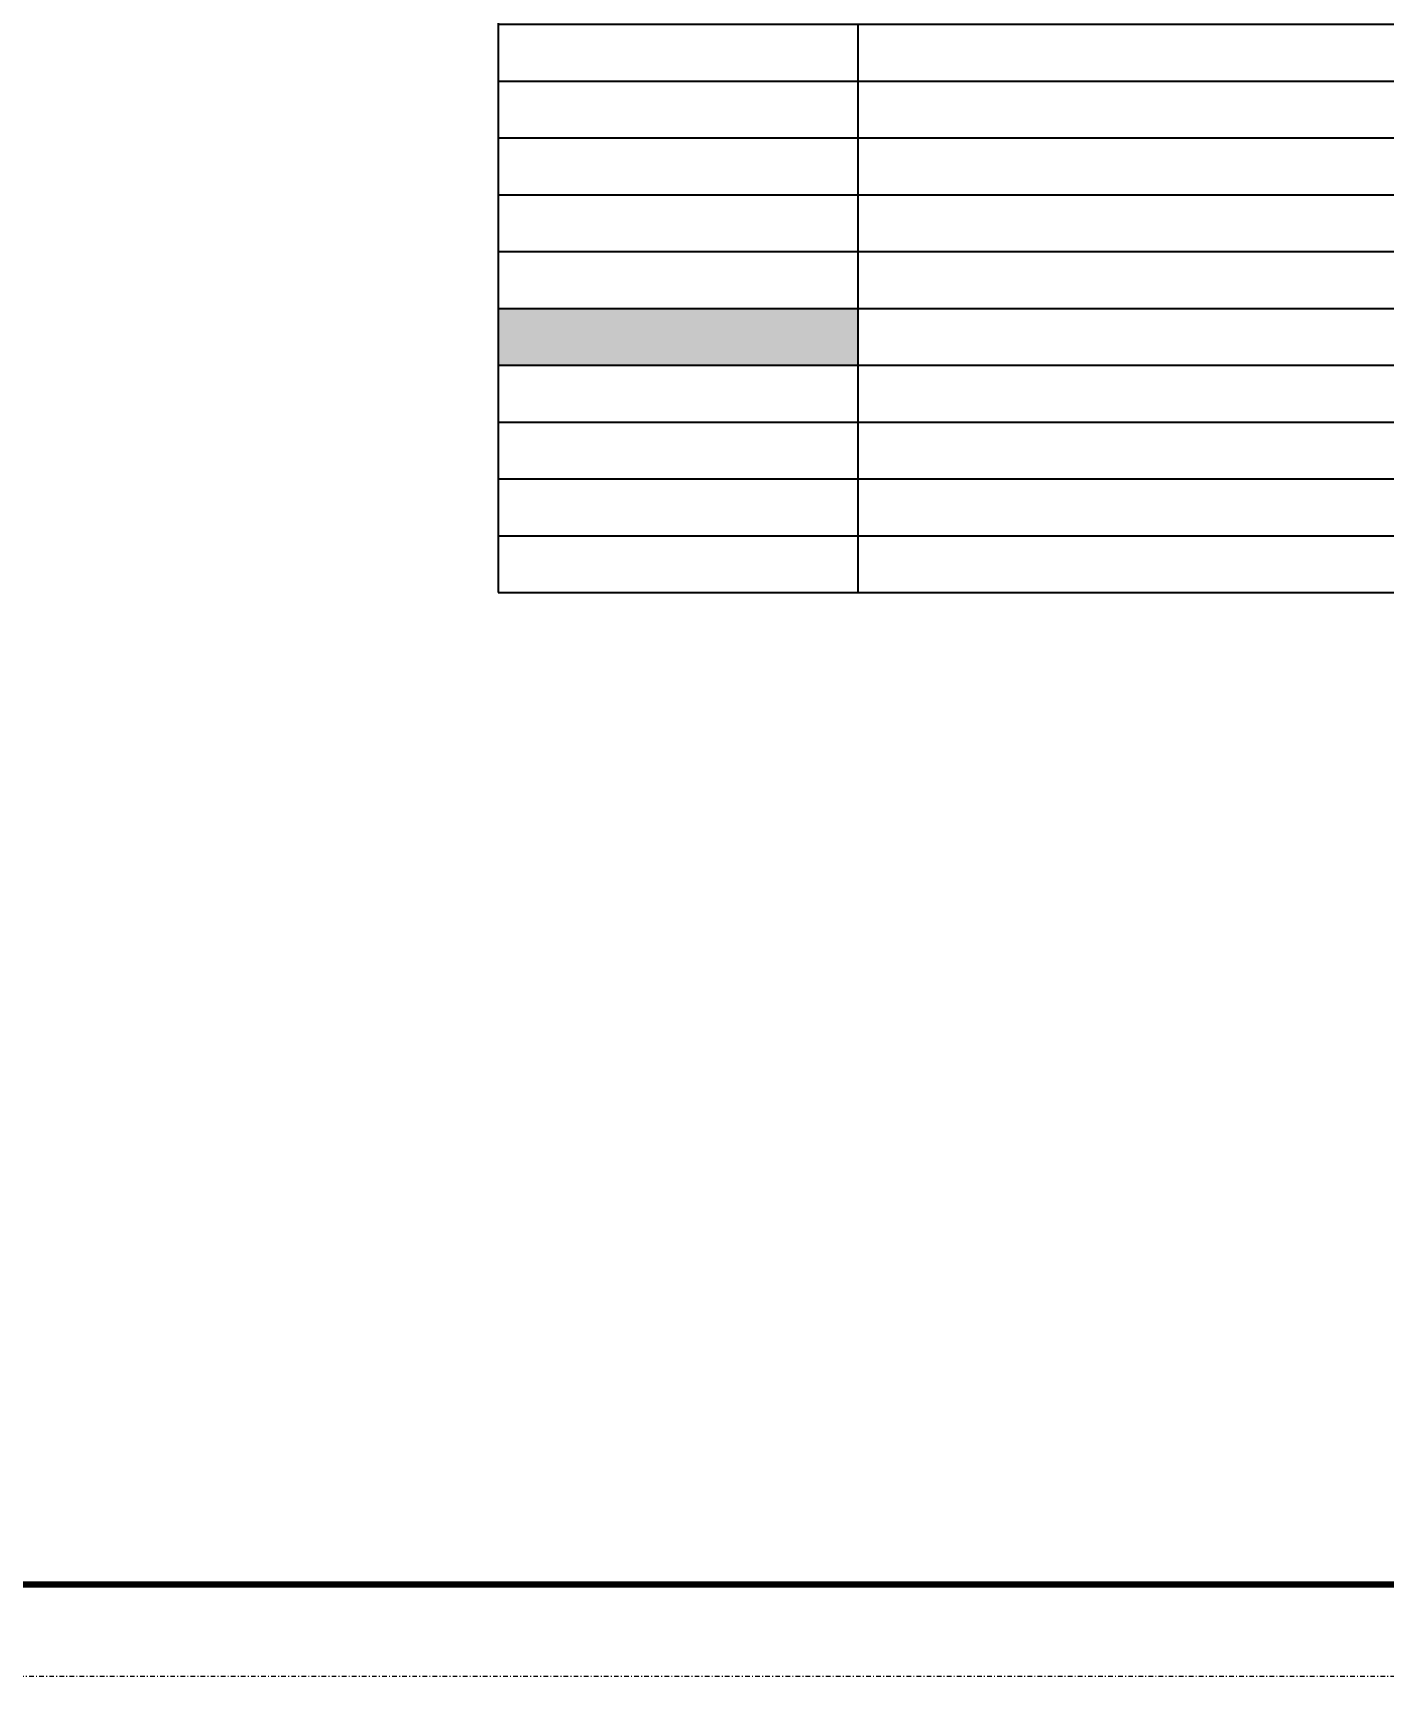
# Paper-space layout 'Symbols A2-3' of a CAD drawing. Header units: millimetres. Extents: x 0 to 597, y -80 to 435.
# Drawn here: x 298.5 to 445.9, y 0 to 179.3 of the extents above; entities that cross this region are included whole.
import ezdxf
from ezdxf.enums import TextEntityAlignment as Align

# ---------------------------------------------------------------- set-up
doc = ezdxf.new("R2010")
doc.units = ezdxf.units.MM
doc.linetypes.add('DASHDOT', pattern=[1, 0.5, -0.25, 0, -0.25])
doc.layers.add('G-ANNO-REFR', color=253, linetype='DASHDOT', lineweight=5, plot=False)
for name, color, linetype, lineweight in [('G-ANNO-TEXT', 3, 'Continuous', 15), ('G-ANNO-TTLB', 7, 'Continuous', 50), ('G-PAPR-GRAY', 251, 'Continuous', 15), ('G-PAPR-THCK', 4, 'Continuous', 100)]:
    doc.layers.add(name, color=color, linetype=linetype, lineweight=lineweight)
doc.styles.add('NOTES', font='arial.ttf', dxfattribs={"height": 2})
doc.styles.add('SMALL', font='arial.ttf', dxfattribs={"height": 2.4})
doc.styles.get("Standard").update_dxf_attribs({"font": 'swissc.ttf'})
doc.styles.add('SUB-TITLE', font='swisscb.ttf')
doc.styles.add('SUB-TITLE-2', font='swissc.ttf')
doc.styles.add('TITLE', font='swisscb.ttf')

# ---------------------------------------------------------------- blocks, each defined once
blk = doc.blocks.new('*U221')
at = {"layer": 'G-ANNO-REFR'}
blk.add_lwpolyline([(0, 0), (597, 0), (597, 435), (0, 435)], close=True, dxfattribs=at)
at = {"layer": 'G-PAPR-THCK'}
blk.add_lwpolyline([(20, 425), (587, 425), (587, 10), (20, 10)], close=True, dxfattribs=at)
at = {"layer": 'G-ANNO-TEXT'}
for tag, p, height, style in [('GENERAL_NOTES_001', (522.6, 418.95), 1.71, 'NOTES'), ('GENERAL_NOTES_002', (522.86, 416.07), 1.71, 'NOTES'), ('GENERAL_NOTES_003', (522.86, 413.19), 1.71, 'NOTES'), ('GENERAL_NOTES_004', (522.86, 410.31), 1.71, 'NOTES'), ('GENERAL_NOTES_005', (522.86, 407.43), 1.71, 'NOTES'), ('GENERAL_NOTES_006', (522.86, 404.55), 1.71, 'NOTES'), ('GENERAL_NOTES_007', (522.86, 401.7), 1.71, 'NOTES'), ('GENERAL_NOTES_008', (522.79, 398.82), 1.71, 'NOTES'), ('GENERAL_NOTES_009', (522.86, 395.93), 1.71, 'NOTES'), ('GENERAL_NOTES_010', (522.86, 393.05), 1.71, 'NOTES'), ('GENERAL_NOTES_011', (522.86, 390.17), 1.71, 'NOTES'), ('GENERAL_NOTES_012', (522.86, 387.29), 1.71, 'NOTES'), ('GENERAL_NOTES_013', (522.86, 384.41), 1.71, 'NOTES'), ('GENERAL_NOTES_014', (522.86, 381.53), 1.71, 'NOTES'), ('GENERAL_NOTES_015', (522.86, 378.65), 1.71, 'NOTES'), ('GENERAL_NOTES_016', (522.86, 375.77), 1.71, 'NOTES'), ('GENERAL_NOTES_017', (522.75, 372.89), 1.71, 'NOTES'), ('GENERAL_NOTES_018', (522.86, 370), 1.71, 'NOTES'), ('GENERAL_NOTES_019', (522.82, 367.12), 1.71, 'NOTES'), ('GENERAL_NOTES_020', (522.86, 364.24), 1.71, 'NOTES'), ('GENERAL_NOTES_021', (522.76, 361.36), 1.71, 'NOTES'), ('GENERAL_NOTES_022', (522.86, 358.48), 1.71, 'NOTES'), ('GENERAL_NOTES_023', (522.77, 355.6), 1.71, 'NOTES'), ('GENERAL_NOTES_024', (522.86, 352.72), 1.71, 'NOTES'), ('GENERAL_NOTES_025', (522.74, 349.84), 1.71, 'NOTES'), ('GENERAL_NOTES_026', (522.86, 346.96), 1.71, 'NOTES'), ('GENERAL_NOTES_027', (522.86, 344.07), 1.71, 'NOTES'), ('GENERAL_NOTES_028', (522.86, 341.19), 1.71, 'NOTES'), ('GENERAL_NOTES_029', (522.86, 338.31), 1.71, 'NOTES'), ('GENERAL_NOTES_030', (522.76, 335.43), 1.71, 'NOTES'), ('GENERAL_NOTES_031', (522.86, 332.55), 1.71, 'NOTES'), ('GENERAL_NOTES_032', (522.86, 329.67), 1.71, 'NOTES'), ('GENERAL_NOTES_033', (522.86, 326.79), 1.71, 'NOTES'), ('GENERAL_NOTES_034', (522.76, 323.91), 1.71, 'NOTES'), ('GENERAL_NOTES_035', (522.86, 321.02), 1.71, 'NOTES'), ('SHEET_NOTES_001', (522.6, 299.97), 1.71, 'NOTES'), ('SHEET_NOTES_002', (522.79, 297.09), 1.71, 'NOTES'), ('SHEET_NOTES_003', (522.75, 294.21), 1.71, 'NOTES'), ('SHEET_NOTES_004', (522.82, 291.33), 1.71, 'NOTES'), ('SHEET_NOTES_005', (522.76, 288.45), 1.71, 'NOTES'), ('SHEET_NOTES_006', (522.77, 285.57), 1.71, 'NOTES'), ('SHEET_NOTES_007', (522.74, 282.68), 1.71, 'NOTES'), ('KEY_NOTES_001', (522.6, 227.5), 1.71, 'NOTES'), ('KEY_NOTES_002', (522.79, 224.62), 1.71, 'NOTES'), ('CLIENTNAME', (522.76, 103.62), 2.57, 'SUB-TITLE-2'), ('CLIENTADDRESS1', (522.76, 100.14), 1.71, 'SUB-TITLE-2'), ('CLIENTADDRESS2', (522.76, 97.24), 1.71, 'SUB-TITLE-2'), ('CLIENTPHONE', (522.76, 94.39), 1.71, 'SUB-TITLE-2'), ('DRAWING_NO', (538.25, 58.25), 3.42, 'SUB-TITLE-2')]:
    blk.add_attdef(tag, p, '', height=height, dxfattribs=dict(at, style=style))
at = {"layer": 'G-ANNO-TEXT', "style": 'SUB-TITLE-2'}
for tag, p in [('REV_NO14', (524.7, 172.4)), ('REV_DATE14', (532.24, 172.4)), ('DRAWN_BY14', (542.01, 172.4)), ('CHECKED_BY14', (552.92, 172.4)), ('REV_NO13', (524.7, 168.98)), ('REV_DATE13', (532.24, 168.98)), ('DRAWN_BY13', (542.01, 168.98)), ('CHECKED_BY13', (552.92, 168.98)), ('REV_NO12', (524.7, 165.56)), ('REV_DATE12', (532.24, 165.56)), ('DRAWN_BY12', (542.01, 165.56)), ('CHECKED_BY12', (552.92, 165.56)), ('REV_NO11', (524.7, 162.14)), ('REV_DATE11', (532.24, 162.14)), ('DRAWN_BY11', (542.01, 162.14)), ('CHECKED_BY11', (552.92, 162.14)), ('REV_NO10', (524.7, 158.72)), ('REV_DATE10', (532.24, 158.72)), ('DRAWN_BY10', (542.01, 158.72)), ('CHECKED_BY10', (552.92, 158.72)), ('REV_NO9', (524.7, 155.3)), ('REV_DATE9', (532.24, 155.3)), ('DRAWN_BY9', (542.01, 155.3)), ('CHECKED_BY9', (552.92, 155.3)), ('REV_NO8', (524.7, 151.88)), ('REV_DATE8', (532.24, 151.88)), ('DRAWN_BY8', (542.01, 151.88)), ('CHECKED_BY8', (552.92, 151.88)), ('REV_NO7', (524.7, 148.46)), ('REV_DATE7', (532.24, 148.46)), ('DRAWN_BY7', (542.01, 148.46)), ('CHECKED_BY7', (552.92, 148.46)), ('REV_NO6', (524.7, 145.03)), ('REV_DATE6', (532.24, 145.03)), ('DRAWN_BY6', (542.01, 145.03)), ('CHECKED_BY6', (552.92, 145.03)), ('REV_NO5', (524.7, 141.61)), ('REV_DATE5', (532.24, 141.61)), ('DRAWN_BY5', (542.01, 141.61)), ('CHECKED_BY5', (552.92, 141.61)), ('REV_NO4', (524.7, 138.19)), ('REV_DATE4', (532.24, 138.19)), ('DRAWN_BY4', (542.01, 138.19)), ('CHECKED_BY4', (552.92, 138.19)), ('REV_NO3', (524.7, 134.77)), ('REV_DATE3', (532.24, 134.77)), ('DRAWN_BY3', (542.01, 134.77)), ('CHECKED_BY3', (552.92, 134.77)), ('REV_NO2', (524.7, 131.35)), ('REV_DATE2', (532.24, 131.35)), ('DRAWN_BY2', (542.01, 131.35)), ('CHECKED_BY2', (552.92, 131.35)), ('REV_NO1', (524.7, 127.93)), ('REV_DATE1', (532.24, 127.93)), ('DRAWN_BY1', (542.01, 127.93)), ('CHECKED_BY1', (552.92, 127.93)), ('REV_NO0', (524.7, 124.51)), ('REV_DATE0', (532.24, 124.51)), ('DRAWN_BY0', (542.01, 124.51)), ('CHECKED_BY0', (552.92, 124.51))]:
    blk.add_attdef(tag, text='', height=1.37, dxfattribs=at).set_placement(p, align=Align.MIDDLE)
for tag, p in [('REV_DESCRIPTION14', (559.75, 172.4)), ('REV_DESCRIPTION13', (559.75, 168.98)), ('REV_DESCRIPTION12', (559.75, 165.56)), ('REV_DESCRIPTION11', (559.75, 162.14)), ('REV_DESCRIPTION10', (559.75, 158.72)), ('REV_DESCRIPTION9', (559.75, 155.3)), ('REV_DESCRIPTION8', (559.75, 151.88)), ('REV_DESCRIPTION7', (559.75, 148.46)), ('REV_DESCRIPTION6', (559.75, 145.03)), ('REV_DESCRIPTION5', (559.75, 141.61)), ('REV_DESCRIPTION4', (559.75, 138.19)), ('REV_DESCRIPTION3', (559.75, 134.77)), ('REV_DESCRIPTION2', (559.75, 131.35)), ('REV_DESCRIPTION1', (559.75, 127.93)), ('REV_DESCRIPTION0', (559.75, 124.51))]:
    blk.add_attdef(tag, text='', height=1.37, dxfattribs=at).set_placement(p, align=Align.MIDDLE_LEFT)
for tag, p in [('PROJECT_NAME1', (538.25, 91.88)), ('PROJECT_NAME2', (538.25, 88.46)), ('PROJECT_CODE', (538.25, 84.41)), ('RELEASE', (538.25, 80.62)), ('STAGE', (538.25, 76.76)), ('DRAWING_TITLE', (538.25, 72.91))]:
    blk.add_attdef(tag, text='', height=2.05, dxfattribs=at).set_placement(p, align=Align.TOP_LEFT)
at = {"layer": 'G-ANNO-TEXT'}
for tag, height, style, p in [('CURRENT_REV', 3.42, 'TITLE', (579.3, 58.25)), ('DRAWN_BY', 2.05, 'SUB-TITLE-2', (529.7, 50.63)), ('CHECKED_BY', 2.05, 'SUB-TITLE-2', (545.95, 50.63)), ('SCALE', 2.05, 'SUB-TITLE-2', (563.05, 50.63)), ('ISSUE_DATE', 2.05, 'SUB-TITLE-2', (579.3, 50.63))]:
    blk.add_attdef(tag, text='', height=height, dxfattribs=dict(at, style=style)).set_placement(p, align=Align.CENTER)
at = {"layer": 'G-ANNO-TEXT', "style": 'SUB-TITLE'}
blk.add_attdef('FILE_NAME', text='', height=1.37, rotation=90, dxfattribs=at).set_placement((587.85, 19.35), align=Align.TOP_LEFT)
blk = doc.blocks.new('*T141')
at = {"layer": 'G-PAPR-GRAY', "color": 7, "linetype": 'ByBlock', "lineweight": -2, "transparency": 16777216}
for p, q in [((0, 0), (160, 0)), ((0, 0), (0, -6.2)), ((0, -80.6), (39.23, -80.6)), ((0, -80.6), (0, -86.8)), ((39.23, -80.6), (39.23, -86.8)), ((0, -161.2), (39.23, -161.2)), ((0, -161.2), (0, -167.4)), ((39.23, -161.2), (39.23, -167.4)), ((0, -241.8), (39.23, -241.8)), ((0, -241.8), (0, -248)), ((39.23, -241.8), (39.23, -248))]:
    blk.add_line(p, q, dxfattribs=at)
at = {"layer": 'G-PAPR-GRAY', "linetype": 'ByBlock', "lineweight": -2, "transparency": 16777216}
for p, q in [((160, 0), (160, -6.2)), ((160, -80.6), (160, -86.8)), ((160, -161.2), (160, -167.4)), ((160, -241.8), (160, -248))]:
    blk.add_line(p, q, dxfattribs=at)
at = {"layer": 'G-PAPR-GRAY', "color": 0, "linetype": 'ByBlock', "lineweight": -2, "transparency": 16777216}
for p, q in [((0, -6.2), (160, -6.2)), ((0, -6.2), (0, -80.6)), ((39.23, -6.2), (39.23, -68.2)), ((160, -6.2), (160, -80.6)), ((0, -12.4), (160, -12.4)), ((0, -18.6), (160, -18.6)), ((0, -24.8), (160, -24.8)), ((0, -31), (160, -31)), ((0, -37.2), (160, -37.2)), ((0, -43.4), (160, -43.4)), ((0, -49.6), (160, -49.6)), ((0, -55.8), (160, -55.8)), ((0, -62), (160, -62)), ((0, -68.2), (160, -68.2)), ((0, -74.4), (160, -74.4)), ((39.23, -74.4), (39.23, -80.6)), ((39.23, -80.6), (160, -80.6)), ((0, -86.8), (160, -86.8)), ((0, -86.8), (0, -161.2)), ((39.23, -86.8), (39.23, -136.4)), ((160, -86.8), (160, -161.2)), ((0, -93), (160, -93)), ((0, -99.2), (160, -99.2)), ((0, -105.4), (160, -105.4)), ((0, -111.6), (160, -111.6)), ((0, -117.8), (160, -117.8)), ((0, -124), (160, -124)), ((0, -130.2), (160, -130.2)), ((0, -136.4), (160, -136.4)), ((0, -142.6), (160, -142.6)), ((39.23, -142.6), (39.23, -161.2)), ((0, -148.8), (160, -148.8)), ((0, -155), (160, -155)), ((39.23, -161.2), (160, -161.2)), ((0, -167.4), (160, -167.4)), ((0, -167.4), (0, -241.8)), ((39.23, -167.4), (39.23, -204.6)), ((160, -167.4), (160, -241.8)), ((0, -173.6), (160, -173.6)), ((0, -179.8), (160, -179.8)), ((0, -186), (160, -186)), ((0, -192.2), (160, -192.2)), ((0, -198.4), (160, -198.4)), ((0, -204.6), (160, -204.6)), ((0, -210.8), (160, -210.8)), ((39.23, -210.8), (39.23, -241.8)), ((0, -217), (160, -217)), ((0, -223.2), (160, -223.2)), ((0, -229.4), (160, -229.4)), ((0, -235.6), (160, -235.6)), ((39.23, -241.8), (160, -241.8)), ((0, -248), (160, -248)), ((0, -248), (0, -272.8)), ((39.23, -248), (39.23, -272.8)), ((160, -248), (160, -272.8)), ((0, -254.2), (160, -254.2)), ((0, -260.4), (160, -260.4)), ((0, -266.6), (160, -266.6)), ((0, -272.8), (160, -272.8))]:
    blk.add_line(p, q, dxfattribs=at)
at = {"layer": 'G-PAPR-GRAY', "color": 9, "transparency": 16777216}
for points in [[(0, 0), (0, -6.2), (160, 0), (160, -6.2)], [(0, -80.6), (0, -86.8), (39.23, -80.6), (39.23, -86.8)], [(0, -161.2), (0, -167.4), (39.23, -161.2), (39.23, -167.4)], [(0, -241.8), (0, -248), (39.23, -241.8), (39.23, -248)]]:
    blk.add_solid(points, dxfattribs=at)
at = {"layer": 'G-PAPR-GRAY', "color": 7, "transparency": 16777216, "char_height": 2.4, "attachment_point": 2, "style": 'SMALL'}
for s, insert, width in [('{\\fArial|b0|i0|c0;WALLS', (80, -1.5), 157), ('{\\fArial|b0|i0|c0;', (19.61, -7.7), 36.2297), ('{\\fArial|b0|i0|c0;', (99.61, -7.7), 117.7703), ('{\\fArial|b0|i0|c0;', (19.61, -13.9), 36.2297), ('{\\fArial|b0|i0|c0;', (99.61, -13.9), 117.7703), ('{\\fArial|b0|i0|c0;', (19.61, -20.1), 36.2297), ('{\\fArial|b0|i0|c0;', (99.61, -20.1), 117.7703), ('{\\fArial|b0|i0|c0;', (19.61, -26.3), 36.2297), ('{\\fArial|b0|i0|c0;', (99.61, -26.3), 117.7703), ('{\\fArial|b0|i0|c0;', (19.61, -32.5), 36.2297), ('{\\fArial|b0|i0|c0;', (99.61, -32.5), 117.7703), ('{\\fArial|b0|i0|c0;', (19.61, -38.7), 36.2297), ('{\\fArial|b0|i0|c0;', (99.61, -38.7), 117.7703), ('{\\fArial|b0|i0|c0;', (19.61, -44.9), 36.2297), ('{\\fArial|b0|i0|c0;', (99.61, -44.9), 117.7703), ('{\\fArial|b0|i0|c0;', (19.61, -51.1), 36.2297), ('{\\fArial|b0|i0|c0;', (99.61, -51.1), 117.7703), ('{\\fArial|b0|i0|c0;', (19.61, -57.3), 36.2297), ('{\\fArial|b0|i0|c0;', (99.61, -57.3), 117.7703), ('{\\fArial|b0|i0|c0;', (19.61, -63.5), 36.2297), ('{\\fArial|b0|i0|c0;', (99.61, -63.5), 117.7703), ('{\\fArial|b0|i0|c0;SKIRTING', (80, -69.7), 157), ('{\\fArial|b0|i0|c0;', (19.61, -75.9), 36.2297), ('{\\fArial|b0|i0|c0;', (99.61, -75.9), 117.7703), ('{\\fArial|b0|i0|c0;', (19.61, -82.1), 36.2297), ('{\\fArial|b0|i0|c0;', (19.61, -88.3), 36.2297), ('{\\fArial|b0|i0|c0;', (99.61, -88.3), 117.7703), ('{\\fArial|b0|i0|c0;', (19.61, -94.5), 36.2297), ('{\\fArial|b0|i0|c0;', (99.61, -94.5), 117.7703), ('{\\fArial|b0|i0|c0;', (19.61, -100.7), 36.2297), ('{\\fArial|b0|i0|c0;', (99.61, -100.7), 117.7703), ('{\\fArial|b0|i0|c0;', (19.61, -106.9), 36.2297), ('{\\fArial|b0|i0|c0;', (99.61, -106.9), 117.7703), ('{\\fArial|b0|i0|c0;', (19.61, -113.1), 36.2297), ('{\\fArial|b0|i0|c0;', (99.61, -113.1), 117.7703), ('{\\fArial|b0|i0|c0;', (19.61, -119.3), 36.2297), ('{\\fArial|b0|i0|c0;', (99.61, -119.3), 117.7703), ('{\\fArial|b0|i0|c0;', (19.61, -125.5), 36.2297), ('{\\fArial|b0|i0|c0;', (99.61, -125.5), 117.7703), ('{\\fArial|b0|i0|c0;', (19.61, -131.7), 36.2297), ('{\\fArial|b0|i0|c0;', (99.61, -131.7), 117.7703), ('{\\fArial|b0|i0|c0;FLOORING', (80, -137.9), 157), ('{\\fArial|b0|i0|c0;', (19.61, -144.1), 36.2297), ('{\\fArial|b0|i0|c0;', (99.61, -144.1), 117.7703), ('{\\fArial|b0|i0|c0;', (19.61, -150.3), 36.2297), ('{\\fArial|b0|i0|c0;', (99.61, -150.3), 117.7703), ('{\\fArial|b0|i0|c0;', (19.61, -156.5), 36.2297), ('{\\fArial|b0|i0|c0;', (99.61, -156.5), 117.7703), ('{\\fArial|b0|i0|c0;', (19.61, -162.7), 36.2297), ('{\\fArial|b0|i0|c0;', (19.61, -168.9), 36.2297), ('{\\fArial|b0|i0|c0;', (99.61, -168.9), 117.7703), ('{\\fArial|b0|i0|c0;', (19.61, -175.1), 36.2297), ('{\\fArial|b0|i0|c0;', (99.61, -175.1), 117.7703), ('{\\fArial|b0|i0|c0;', (19.61, -181.3), 36.2297), ('{\\fArial|b0|i0|c0;', (99.61, -181.3), 117.7703), ('{\\fArial|b0|i0|c0;', (19.61, -187.5), 36.2297), ('{\\fArial|b0|i0|c0;', (99.61, -187.5), 117.7703), ('{\\fArial|b0|i0|c0;', (19.61, -193.7), 36.2297), ('{\\fArial|b0|i0|c0;', (99.61, -193.7), 117.7703), ('{\\fArial|b0|i0|c0;', (19.61, -199.9), 36.2297), ('{\\fArial|b0|i0|c0;', (99.61, -199.9), 117.7703), ('{\\fArial|b0|i0|c0;CEILING', (80, -206.1), 157), ('{\\fArial|b0|i0|c0;', (19.61, -212.3), 36.2297), ('{\\fArial|b0|i0|c0;', (99.61, -212.3), 117.7703), ('{\\fArial|b0|i0|c0;', (19.61, -218.5), 36.2297), ('{\\fArial|b0|i0|c0;', (99.61, -218.5), 117.7703), ('{\\fArial|b0|i0|c0;', (19.61, -224.7), 36.2297), ('{\\fArial|b0|i0|c0;', (99.61, -224.7), 117.7703), ('{\\fArial|b0|i0|c0;', (19.61, -230.9), 36.2297), ('{\\fArial|b0|i0|c0;', (99.61, -230.9), 117.7703), ('{\\fArial|b0|i0|c0;', (19.61, -237.1), 36.2297), ('{\\fArial|b0|i0|c0;', (99.61, -237.1), 117.7703), ('{\\fArial|b0|i0|c0;', (19.61, -243.3), 36.2297), ('{\\fArial|b0|i0|c0;', (19.61, -249.5), 36.2297), ('{\\fArial|b0|i0|c0;', (99.61, -249.5), 117.7703), ('{\\fArial|b0|i0|c0;', (19.61, -255.7), 36.2297), ('{\\fArial|b0|i0|c0;', (99.61, -255.7), 117.7703), ('{\\fArial|b0|i0|c0;', (19.61, -261.9), 36.2297), ('{\\fArial|b0|i0|c0;', (99.61, -261.9), 117.7703), ('{\\fArial|b0|i0|c0;', (19.61, -268.1), 36.2297), ('{\\fArial|b0|i0|c0;', (99.61, -268.1), 117.7703)]:
    blk.add_mtext(s, dxfattribs=dict(at, insert=insert, width=width))
at = {"layer": 'G-PAPR-GRAY', "color": 0, "transparency": 16777216, "char_height": 2.8222, "width": 117.7703, "attachment_point": 7}
for insert in [(40.73, -85.3), (40.73, -165.9), (40.73, -246.5)]:
    blk.add_mtext('{\\fArial|b0|i0|c0;', dxfattribs=dict(at, insert=insert))

psp = doc.layouts.new('Symbols A2-3')

# ---------------------------------------------------------------- block references
psp.add_blockref('*T141', (349.27, 391))
at = {"layer": 'G-ANNO-TTLB'}
psp.add_blockref('*U221', (0, 0), dxfattribs=at)

doc.saveas('drawing.dxf')
